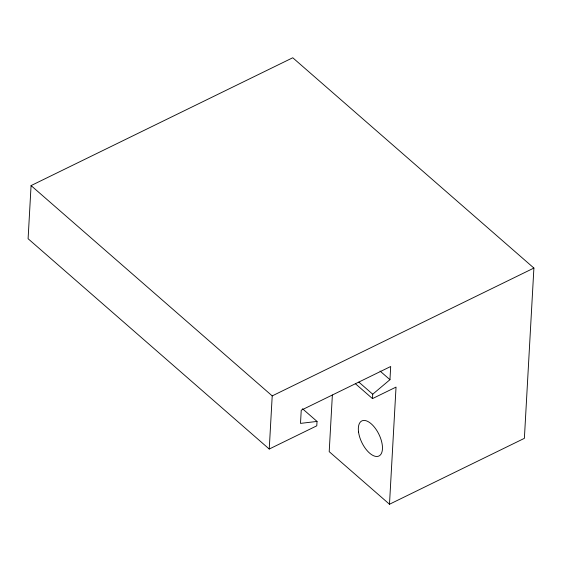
<?xml version="1.0" encoding="UTF-8"?>
<svg xmlns="http://www.w3.org/2000/svg" width="562" height="562" viewBox="0 0 562 562"><rect width="100%" height="100%" fill="white"/><g stroke="black" fill="none" stroke-linecap="round" stroke-linejoin="round"><path stroke-width="0.84" d="M332.367 395.009L329.206 451.665L389.487 504.24L524.381 438.339L533.9 268.06L292.76 57.76L31.072 185.593L28.1 238.738L269.24 449.038L316.785 425.813L317.031 421.423L302.497 408.743M269.24 449.038L272.212 395.894L31.072 185.593M389.487 504.24L396.034 387.099L372.48 398.606L372.725 394.215L389.958 379.687L390.688 366.501L301.239 410.204L300.501 423.39L317.031 421.423M272.212 395.894L533.9 268.06M380.045 371.046L389.958 379.687M358.851 382.111L372.725 394.215M355.303 383.628L372.48 398.606M358.549 432.094A19.522 9.484 64 0 0 378.352 456.246A19.522 9.484 64 0 0 374.313 427.036A19.522 9.484 64 0 0 358.549 432.094"/></g></svg>
